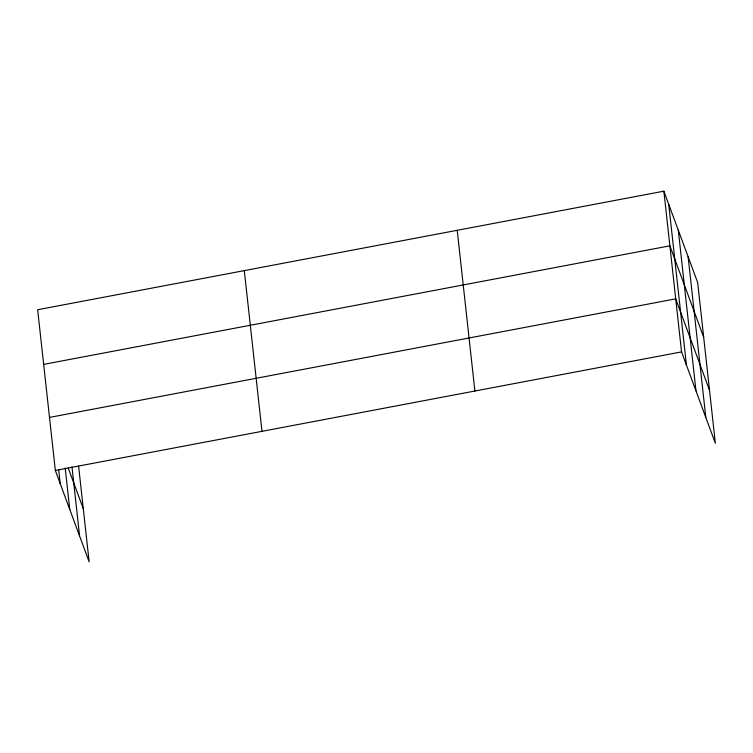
<?xml version="1.0" encoding="UTF-8"?>
<svg xmlns="http://www.w3.org/2000/svg" width="753" height="753" viewBox="0 0 753 753"><rect width="100%" height="100%" fill="white"/><g stroke="black" fill="none" stroke-linecap="round" stroke-linejoin="round"><path stroke-width="1.13" d="M663.864 191.177L681.55 351.896L715.35 443.263L697.664 282.544L663.864 191.177L37.65 309.737L55.336 470.456L89.136 561.823L78.604 466.126M43.665 364.386L669.878 245.826L703.679 337.184M49.5 417.416L675.714 298.856L709.514 390.223M55.336 470.456L681.55 351.896M68.25 468.093L83.301 508.783M688.12 256.745L705.806 417.454M678.284 230.154L695.97 390.873M668.739 204.355L686.425 365.073M457.212 230.305L474.898 391.023M244.301 270.619L261.988 431.328M71.977 466.841L79.592 536.014M65.191 467.924L69.756 509.433M58.687 469.797L60.212 483.633"/></g></svg>
